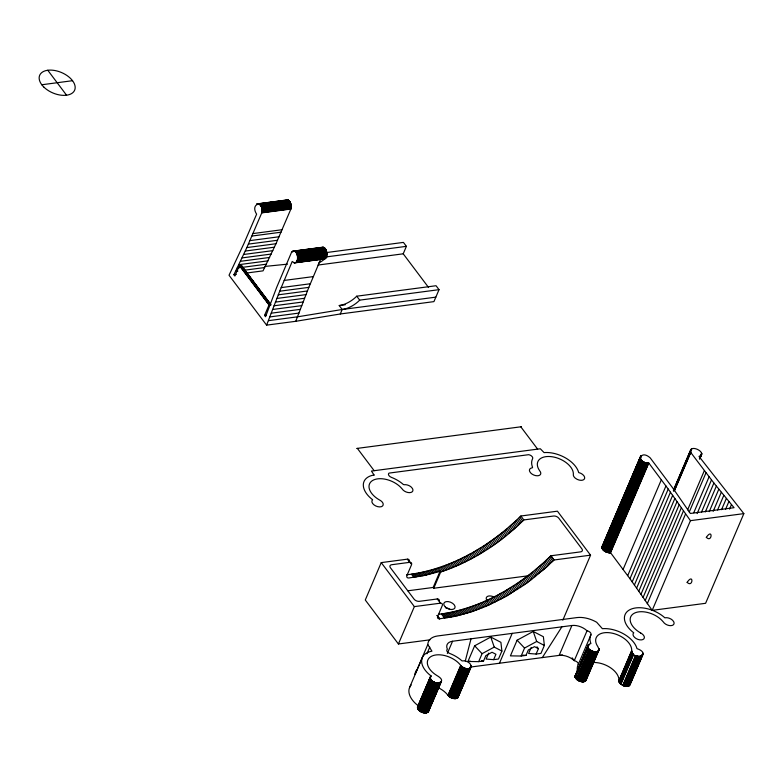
<?xml version="1.0" encoding="UTF-8"?>
<svg xmlns="http://www.w3.org/2000/svg" width="783" height="783" viewBox="0 0 783 783"><rect width="100%" height="100%" fill="white"/><g stroke="black" fill="none" stroke-linecap="round" stroke-linejoin="round"><path stroke-width="1.17" d="M471.268 666.167C469.82 671.139 462.136 668.124 460.208 664.747A19.007 11.089 23.1 0 0 431.971 656.037A19.007 11.089 23.1 0 0 436.728 675.416C451.693 683.999 427.117 686.29 430.885 675.798A25.017 14.593 23.1 0 1 431.942 651.172L427.792 644.526A21.855 12.753 23.1 0 1 437.433 635.992L577.081 617.572A21.855 12.753 23.1 0 1 596.675 622.25L602.381 628.69A25.017 14.593 23.1 0 1 636.98 648.608C652.934 654.294 632.047 662.271 631.675 649.694A19.007 11.089 23.1 0 0 609.027 632.684A19.007 11.089 23.1 0 0 597.82 646.592C604.085 658.376 578.803 647.521 590.92 643.548A25.017 14.593 23.1 0 1 590.94 634.807A3.807 2.222 23.1 0 0 587.025 630.775A12.861 7.507 23.1 0 0 571.903 625.5L452.545 641.248A12.861 7.507 23.1 0 0 447.377 649.195A3.807 2.222 23.1 0 0 449.696 653.433A25.017 14.593 23.1 0 1 461.686 660.598L462.048 660.921C465.709 660.245 470.407 662.33 471.268 666.167L457.83 697.741C454.394 699.963 449.599 697.722 447.455 694.638A19.007 11.089 23.1 0 0 437.736 687.464M575.828 674.555C571.766 679.938 586.604 685.614 586.213 678.391M652.19 610.349L690.44 520.666L668.222 489.062L648.804 463.037C635.943 463.732 639.838 448.698 650.174 457.84L673.077 488.426L690.352 513.462L734.053 507.697L713.9 483.042L690.763 452.486C688.668 442.982 708.586 452.76 699.004 456.411L743.85 513.628L705.6 603.302L652.19 610.349L629.972 578.735L610.554 552.71C606.952 553.278 600.121 549.872 602.577 545.663M242.632 268.256L241.986 266.151L239.353 265.554L234.89 276.017L233.902 274.706L246.851 247.585L261.767 212.878C264.507 199.459 249.611 203.257 256.618 214.18L243.885 243.64L229.028 275.244L266.602 325.141L295.729 321.304L340.282 313.983L433.929 301.621L439.028 289.671L436.062 285.726L356.735 296.199A20.681 11.794 -37 0 1 339.225 305.556L342.191 309.5L340.282 313.983M246.723 273.013L263.039 270.859L275.978 243.738L290.894 209.032C292.343 205.753 289.573 197.404 285.286 200.869M266.602 325.141L279.697 291.207L292.225 261.463C300.104 268.07 298.675 245.979 291.501 252.371L276.732 287.263L265.545 316.724L264.556 315.402L269.019 304.949L239.353 265.554M322.547 258.733C329.447 260.563 327.421 244.502 321.187 247.839M428.741 710.954C426.03 715.897 415.107 710.661 418.142 705.689A25.017 14.593 23.1 0 1 411.212 684.998M630.158 683.089C629.865 689.647 617.533 685.282 618.922 679.595A19.007 11.089 23.1 0 0 593.181 662.496M465.288 660.979L471.023 638.781M320.883 258.733L308.835 287.361L295.729 321.304M433.165 587.465L440.095 571.208L440.682 571.991L433.762 588.248L433.165 587.465L407.865 590.793M531.158 647.492L528.603 653.472L536.101 654.059L540.955 653.413L544.351 645.446L543.382 636.726L533.233 631.46L517.103 640.2L510.418 655.87L521.155 656.027L526.01 655.391L528.3 650.007L534.495 646.65L538.391 648.676L536.101 654.059M317.967 265.055L403.216 253.809L406.397 246.342L403.431 242.397L326.511 252.547M409.303 560.98A4.003 2.28 -37 0 0 407.121 559.199L381.223 562.615L365.279 600.003L398.41 643.988L429.887 639.838M398.41 643.988L414.354 606.61L440.535 603.164A4.003 2.28 -37 0 1 442.209 605.748L437.599 616.632A4.003 2.28 -37 0 0 439.557 618.815L455.775 616.172L471.728 611.748L487.966 605.445L505.632 596.587L526.969 582.924L545.487 568.008L554.012 559.992L551.075 555.999M427.792 644.526L415.049 674.417A21.855 12.753 23.1 0 1 416.947 669.573M409.548 687.591L422.301 657.7M426.941 653.795L429.769 647.15M417.447 707.059L430.533 676.316M417.417 707.431L430.914 675.886M417.456 707.832L430.963 675.846M417.496 708.038L430.249 678.137M417.554 708.233L430.307 678.342M417.623 708.449L430.376 678.558M417.711 708.654L430.464 678.763M417.819 708.86L430.562 678.969M417.926 709.075L430.679 679.174M418.063 709.281L430.807 679.39M418.2 709.486L430.953 679.595M418.367 709.692L431.11 679.801M418.533 709.897L431.286 680.006M418.719 710.093L431.462 680.202M418.915 710.298L431.658 680.407M419.12 710.494L431.864 680.593M419.336 710.68L432.089 680.789M419.561 710.866L432.314 680.975M419.805 711.042L432.549 681.151M420.05 711.218L432.793 681.327M420.305 711.385L433.048 681.494M420.569 711.541L433.312 681.65M420.833 711.698L433.586 681.807M421.107 711.845L433.86 681.954M421.391 711.982L434.144 682.091M421.685 712.109L434.428 682.218M421.968 712.236L434.722 682.345M422.262 712.344L435.015 682.453M447.347 653.423L452.545 641.248M422.556 712.452L435.309 682.551M422.859 712.54L435.602 682.649M423.153 712.618L435.906 682.727M423.456 712.696L436.2 682.805M423.75 712.755L436.503 682.864M424.043 712.804L436.797 682.913M424.337 712.853L437.09 682.962M424.631 712.882L437.374 682.991M424.915 712.902L437.658 683.011M425.189 712.902L437.942 683.011M425.463 712.902L438.216 683.011M425.737 712.892L438.48 683.001M425.991 712.863L438.744 682.972M426.246 712.833L438.999 682.942M426.49 712.784L439.243 682.893M426.725 712.726L439.478 682.835M426.95 712.657L439.703 682.766M427.166 712.579L439.919 682.688M427.371 712.501L440.124 682.6M427.557 712.403L440.31 682.502M427.743 712.295L440.496 682.404M427.909 712.178L440.809 682.159M428.203 711.913L441.495 681.063M428.536 711.473L441.436 681.239M447.974 695.284L460.717 665.393M448.13 695.49L460.884 665.599M448.307 695.695L461.06 665.804M448.493 695.891L461.246 666M448.698 696.087L461.441 666.196M448.904 696.283L461.657 666.392M449.129 696.469L461.872 666.578M449.354 696.655L462.107 666.764M449.599 696.831L462.352 666.94M449.843 697.007L462.596 667.116M450.108 697.173L462.851 667.282M450.372 697.33L463.125 667.439M450.646 697.477L463.389 667.586M450.92 697.624L463.673 667.733M451.204 697.761L463.957 667.87M451.488 697.888L464.241 667.997M451.781 698.005L464.534 668.114M452.075 698.113L464.828 668.222M452.378 698.211L465.122 668.32M493.633 659.658L495.933 654.285L492.027 652.259L485.842 655.616L483.542 660.989L478.687 661.635L467.96 661.469L474.645 645.799L490.765 637.059L500.914 642.334L501.883 651.055L498.487 659.022L493.633 659.658L486.135 659.071L488.69 653.091M452.672 698.299L465.425 668.408M452.966 698.377L465.719 668.486M453.269 698.446L466.012 668.555M453.563 698.505L466.316 668.613M453.856 698.553L466.609 668.662M454.15 698.593L466.903 668.702M454.434 698.612L467.187 668.721M454.717 698.632L467.471 668.741M455.001 698.642L467.745 668.741M455.275 698.632L468.019 668.741M455.54 698.612L468.283 668.721M455.794 698.583L468.547 668.692M456.049 698.544L468.792 668.653M456.283 698.495L469.037 668.604M456.518 698.436L469.271 668.545M456.743 698.367L469.487 668.476M456.949 698.289L469.702 668.398M457.155 698.191L470.642 666.47M457.341 698.093L471.219 665.775M457.517 697.986L471.249 665.971M457.83 697.741L471.219 666.734M478.687 661.635L482.083 653.668L494.239 647.081L501.883 651.055M499.456 663.24L512.209 633.349M521.155 656.027L524.551 648.06L536.707 641.473L544.351 645.446M562.82 620.185L590.558 555.167L557.427 511.182L520.852 516.007C489.904 546.309 450.156 569.789 406.573 574.81M601.902 546.965L640.572 456.274M601.882 547.346L640.827 455.99M601.902 547.542L640.974 455.863M601.98 547.943L640.181 458.065M602.039 548.159L640.288 458.476M640.553 457.771L641.502 455.53M602.117 548.364L640.367 458.681M602.205 548.57L640.455 458.897M602.313 548.775L640.563 459.102M602.44 548.991L640.69 459.318M602.567 549.196L640.817 459.523M602.724 549.402L640.974 459.729M602.881 549.607L641.13 459.934M603.057 549.813L641.306 460.14M603.243 550.018L641.492 460.335M603.448 550.214L641.698 460.531M603.654 550.4L641.903 460.727M571.903 625.5L559.15 655.391A12.861 7.507 23.1 0 1 574.282 660.666A3.807 2.222 23.1 0 1 578.187 664.698A25.017 14.593 23.1 0 0 577.404 670.874M603.879 550.596L642.129 460.913M604.104 550.772L642.354 461.099M604.349 550.958L642.598 461.275M604.603 551.124L642.853 461.451M604.858 551.291L643.107 461.618M605.122 551.447L643.372 461.774M605.396 551.604L643.646 461.921M605.67 551.741L643.92 462.068M605.954 551.878L644.203 462.205M606.248 552.005L644.497 462.332M606.541 552.123L644.791 462.45M606.835 552.23L645.084 462.557M607.128 552.328L645.378 462.655M607.432 552.426L645.681 462.743M607.725 552.504L645.975 462.822M608.019 552.573L646.269 462.89M608.322 552.632L646.572 462.949M608.616 552.681L646.866 462.998M608.91 552.71L647.159 463.037M609.194 552.739L647.443 463.066M609.477 552.759L647.727 463.076M609.761 552.759L648.011 463.086M610.035 552.759L648.285 463.076M610.3 552.739L648.549 463.066M610.554 552.71L648.804 463.037M587.025 630.775L574.282 660.666L572.148 657.837M578.187 664.698L590.94 634.807M574.996 676.169L588.297 644.928M575.006 676.561L588.581 644.663M575.035 676.766L588.747 644.546M575.084 676.962L588.924 644.438M575.143 677.168L589.11 644.34M575.221 677.373L587.974 647.482M575.309 677.589L588.062 647.698M576.347 679.027L589.1 649.136M623.111 569.388L661.361 479.715M576.542 679.223L589.296 649.332M576.758 679.419L589.511 649.528M576.983 679.605L589.726 649.714M577.208 679.791L589.961 649.9M577.453 679.967L590.196 650.076M577.697 680.143L590.451 650.242M577.962 680.3L590.705 650.409M578.226 680.466L590.969 650.575M578.5 680.613L591.243 650.722M578.774 680.76L591.527 650.869M579.058 680.887L591.811 650.996M579.342 681.014L592.095 651.123M579.635 681.132L592.388 651.241M579.929 681.249L592.682 651.348M580.223 681.347L592.976 651.456M580.526 681.435L593.279 651.544M580.82 681.513L593.573 651.622M581.123 681.582L593.866 651.691M581.417 681.641L594.17 651.75M581.71 681.69L594.463 651.799M582.004 681.729L594.757 651.838M582.288 681.748L595.041 651.857M627.712 575.622L665.961 485.94M582.572 681.768L595.325 651.877M582.855 681.768L595.599 651.877M583.12 681.768L595.873 651.877M583.394 681.748L596.137 651.857M583.648 681.719L596.401 651.828M583.903 681.68L596.646 651.789M584.138 681.631L596.891 651.74M584.372 681.572L597.126 651.681M584.598 681.504L597.341 651.613M584.803 681.416L597.556 651.525M585.009 681.327L597.752 651.436M585.195 681.23L599.024 648.706M585.371 681.122L599.073 648.901M585.527 680.995L599.122 649.303M585.938 680.593L599.103 649.684M629.972 578.735L668.222 489.062M632.214 581.857L670.463 492.184M673.351 490.315L690.763 449.648M673.595 490.285L691.027 449.373M673.615 490.481L691.34 449.119M673.683 490.882L691.506 449.011M673.752 491.088L691.702 448.913M674.3 490.178L690.557 452.065M674.398 490.383L690.655 452.271M674.506 490.598L690.763 452.486M634.426 584.989L672.675 495.306M636.628 588.111L674.877 498.438M638.791 591.243L677.041 501.57M640.944 594.375L679.194 504.702M699.405 458.261L701.637 453.279M699.591 458.163L701.676 453.484M699.816 458.368L701.705 453.69M699.601 458.926L701.725 454.081M699.767 458.936L701.676 454.453M643.068 597.507L681.318 507.834M645.172 600.639L683.422 510.966M647.247 603.781L685.497 514.108M687.621 509.86L704.348 470.622M689.265 512.033L706.002 472.805M618.883 680.789L631.646 650.712M618.913 681.19L631.636 651.094M618.942 681.386L631.695 651.495M619.001 681.592L631.744 651.701M619.147 682.003L631.812 651.906M619.245 682.218L631.989 652.327M619.353 682.424L632.106 652.533M619.48 682.629L632.233 652.738M619.617 682.845L632.37 652.953M619.774 683.05L632.517 653.159M619.94 683.256L632.684 653.365M620.116 683.451L632.87 653.56M620.312 683.657L633.055 653.766M620.508 683.853L633.261 653.962M620.723 684.039L633.476 654.148M693.777 512.708L709.075 476.837M620.948 684.225L633.701 654.334M622.759 685.36L635.512 655.469M623.053 685.497L635.796 655.606M623.337 685.614L636.09 655.723M623.63 685.732L636.383 655.841M697.134 513.57L711.473 479.94M623.924 685.839L636.677 655.948M624.217 685.937L636.971 656.046M624.521 686.016L637.264 656.125M624.814 686.094L637.568 656.203M625.118 686.162L637.861 656.271M625.411 686.221L638.165 656.32M625.705 686.26L638.458 656.369M625.999 686.29L638.742 656.399M626.283 686.319L639.026 656.428M626.566 686.329L639.31 656.438M626.84 686.329L639.594 656.438M627.105 686.319L639.858 656.428M701.47 512.18L713.9 483.042M627.369 686.3L640.122 656.408M627.623 686.27L640.377 656.379M627.878 686.221L640.621 656.33M628.113 686.172L640.866 656.281M628.338 686.104L641.091 656.213M628.563 686.035L641.306 656.144M628.769 685.947L641.522 656.056M628.964 685.859L642.902 653.188M629.15 685.751L642.96 653.394M629.317 685.644L642.99 653.599M629.62 685.389L643.019 653.991M629.972 684.949L642.941 654.549M705.346 511.916L716.337 486.135M709.241 511.642L718.804 489.228M713.166 511.368L721.29 492.311M717.58 509.968L723.795 495.404M721.544 509.694L726.33 498.477M725.538 509.4L728.885 501.56M729.541 509.116L731.459 504.634M458.192 697.301L458.427 695.461M470.681 667.038L542.306 657.593L561.91 626.791M440.682 571.991C472.002 561.568 500.406 543.099 523.817 519.941L553.61 516.026A4.003 2.339 23.1 0 1 558.827 518.229L581.857 548.814A4.003 2.339 23.1 0 1 580.595 551.868L550.85 555.783C520.313 585.606 481.349 608.9 438.48 614.332M439.243 600.894A4.003 2.28 -37 0 0 437.364 598.966L419.277 601.334A4.003 2.339 23.1 0 1 414.07 599.132L390.443 567.773A4.003 2.339 23.1 0 1 391.706 564.719L409.499 562.36A4.003 2.28 -37 0 1 411.457 564.915L406.984 575.397A4.003 2.28 -37 0 0 408.951 577.962L425.032 575.339L440.095 571.208M435.837 297.139L342.191 309.5L297.648 316.812L268.51 320.658M374.039 475.007L373.628 475.075A25.017 14.593 23.1 0 0 372.571 499.701L372.591 499.789A6.01 3.504 23.1 0 0 375.683 505.926A6.01 3.504 23.1 0 0 383.171 504.966L383.102 503.606A6.01 3.504 23.1 0 0 379.54 499.994L378.404 499.319A19.007 11.089 23.1 0 1 373.657 479.94A19.007 11.089 23.1 0 1 401.894 488.651L402.119 488.886A6.01 3.504 23.1 0 0 409.568 492.644A6.01 3.504 23.1 0 0 412.524 488.641L411.398 487.212A6.01 3.504 23.1 0 0 404.292 484.716L403.372 484.501A25.017 14.593 23.1 0 0 391.383 477.346A3.807 2.222 23.1 0 1 389.063 473.098L528.711 454.678A3.807 2.222 23.1 0 1 532.616 458.711A25.017 14.593 23.1 0 0 532.606 467.451L532.146 467.852A6.01 3.504 23.1 0 0 529.748 471.601L530.776 473.04A6.01 3.504 23.1 0 0 538.684 475.614A6.01 3.504 23.1 0 0 539.634 470.74L539.497 470.495A19.007 11.089 23.1 0 1 550.703 456.587A19.007 11.089 23.1 0 1 573.362 473.607L573.352 474.429A6.01 3.504 23.1 0 0 575.378 478.237L577.198 479.372A6.01 3.504 23.1 0 0 584.647 478.364A6.01 3.504 23.1 0 0 578.764 472.589L578.666 472.511A25.017 14.593 23.1 0 0 544.058 452.594L540.329 448.776L371.455 471.053L374.088 475.085M41.783 84.76L72.535 80.698M257.078 203.932L287.469 199.89M256.912 204.02L287.831 199.978M256.599 204.255L288.203 200.135M259.251 204.079L288.389 200.233M259.437 204.197L288.565 200.35M259.613 204.324L288.741 200.487M259.79 204.471L288.917 200.624M259.956 204.627L289.093 200.791M260.122 204.803L289.26 200.967M260.289 204.989L289.416 201.153M260.445 205.195L289.573 201.348M260.602 205.41L289.73 201.564M260.749 205.635L289.876 201.789M260.886 205.87L290.023 202.024M261.023 206.115L290.15 202.268M261.15 206.369L290.278 202.523M261.268 206.634L290.405 202.787M261.385 206.908L290.513 203.061M261.493 207.182L290.62 203.345M261.581 207.475L290.718 203.629M261.679 207.769L290.806 203.923M261.757 208.063L290.885 204.226M261.825 208.366L290.953 204.529M261.884 208.679L291.022 204.833M261.943 208.983L291.07 205.146M261.982 209.296L291.119 205.459M262.021 209.609L291.149 205.772M262.041 209.922L291.178 206.086M262.06 210.236L291.188 206.399M262.06 210.549L291.198 206.702M262.06 210.852L291.188 207.015M262.051 211.165L291.178 207.319M262.021 211.459L291.159 207.622M261.992 211.762L291.119 207.916M261.943 212.046L291.08 208.209M261.894 212.33L291.031 208.493M261.835 212.614L290.963 208.767M261.767 212.878L290.894 209.032M252.997 233.569L282.134 229.722M251.93 236.045L281.068 232.199M249.953 240.616L279.081 236.769M248.407 244.11L277.544 240.264M246.851 247.585L275.978 243.738M245.275 251.04L274.412 247.193M243.689 254.475L272.827 250.638M242.094 257.901L271.231 254.054M292.695 251.216L323.076 247.174M292.529 251.314L323.448 247.271M292.206 251.539L323.81 247.418M292.049 251.676L294.379 251.372M294.868 251.363L323.996 247.526M295.044 251.48L324.172 247.643M295.22 251.617L324.358 247.771M295.397 251.764L324.524 247.917M295.563 251.92L324.7 248.074M295.739 252.097L324.867 248.25M295.896 252.283L325.033 248.436M296.052 252.478L325.19 248.642M296.209 252.694L325.337 248.847M296.356 252.919L325.483 249.072M296.493 253.154L325.63 249.307M296.63 253.398L325.767 249.562M296.757 253.653L325.894 249.816M240.489 261.297L269.616 257.45M296.884 253.917L326.012 250.08M296.992 254.191L326.129 250.354M297.1 254.475L326.227 250.629M297.197 254.759L326.325 250.922M297.286 255.052L326.413 251.216M297.364 255.356L326.501 251.509M297.432 255.659L326.57 251.813M297.501 255.963L326.628 252.126M297.55 256.276L326.687 252.429M297.599 256.589L326.726 252.743M238.864 264.674L267.992 260.837M297.628 256.902L326.765 253.056M297.657 257.216L326.785 253.369M297.667 257.529L326.805 253.682M297.677 257.832L326.805 253.995M297.667 258.145L326.805 254.299M297.657 258.449L326.785 254.602M297.638 258.752L326.765 254.906M297.599 259.046L326.736 255.199M297.56 259.339L326.687 255.493M297.501 259.623L326.638 255.777M297.442 259.897L326.58 256.051M237.22 268.04L239.549 267.727M241.878 267.424L266.357 264.194M297.374 260.171L326.511 256.325M297.295 260.426L326.423 256.579M297.207 260.68L326.335 256.834M318.642 263.088A20.681 11.794 -37 0 0 327.079 256.804L406.397 246.342M297.109 260.915L326.247 257.078M297.011 261.15L326.139 257.304M296.894 261.365L326.031 257.519M296.777 261.571L325.904 257.724M296.649 261.767L325.777 257.92M296.512 261.943L325.65 258.106M296.228 262.266L325.503 258.273M295.925 262.374L325.209 258.556M293.968 262.834L325.053 258.684M294.339 262.922L324.72 258.889M235.566 271.378L237.905 271.075M244.893 270.155L264.703 267.541M233.902 274.706L236.241 274.393M284.131 280.451L313.259 276.605M281.166 287.606L310.293 283.759M279.697 291.207L308.835 287.361M278.249 294.829L307.386 290.982M276.82 298.46L305.947 294.623M275.401 302.121L304.528 298.274M273.991 305.791L303.129 301.954M272.601 309.481L301.739 305.644M342.191 309.5A20.681 11.794 -37 0 0 359.71 300.134L439.028 289.671M271.221 313.19L300.359 309.354M264.556 315.402L266.504 315.148M339.225 305.556L345.225 304.763M269.861 316.919L298.998 313.073M356.705 448.463L521.458 426.725M690.44 520.666L743.85 513.628M590.558 555.167L554.012 559.992L550.85 555.783M433.762 588.248L528.104 575.808A4.003 2.339 23.1 0 1 528.877 575.779M467.96 661.469L470.27 661.165M542.306 657.593L562.537 654.95M269.019 304.949L270.429 304.969L240.763 265.574M264.84 266.435L287.508 264.155M522.799 655.136L526.01 655.391M481.398 660.823L483.542 660.989M640.416 632.87L640.7 633.007A6.01 3.504 23.1 0 1 643.91 638.801A6.01 3.504 23.1 0 1 636.148 638.566A6.01 3.504 23.1 0 1 633.75 632.801A25.017 14.593 23.1 0 1 630.168 609.546A25.017 14.593 23.1 0 1 664.522 617.513L664.875 617.836A6.01 3.504 23.1 0 1 672.548 620.224L673.674 621.653A6.01 3.504 23.1 0 1 670.718 625.656A6.01 3.504 23.1 0 1 663.27 621.888L663.044 621.653A19.007 11.089 23.1 0 0 634.494 613.099A19.007 11.089 23.1 0 0 640.406 632.83L640.7 633.007M517.103 640.2L524.551 648.06M474.645 645.799L482.083 653.668M403.216 253.809L428.536 287.439M520.812 426.813L537.627 449.139M325.885 255.229L327.079 256.804M356.735 296.199L359.71 300.134M520.852 516.007L523.817 519.941M519.726 517.123L522.692 521.057M549.686 556.909L552.847 561.108M518.522 518.287L521.498 522.232M548.491 558.073L551.653 562.282M517.318 519.452L520.284 523.396M547.278 559.238L550.439 563.437M516.095 520.607L519.06 524.541M546.054 560.393L549.216 564.592M514.862 521.752L517.827 525.696M544.821 561.538L547.983 565.737M513.619 522.897L516.584 526.832M543.578 562.683L546.74 566.882M512.366 524.023L515.331 527.967M542.325 563.809L545.487 568.008M511.103 525.148L514.069 529.093M541.063 564.935L544.224 569.133M509.831 526.264L512.796 530.199M539.79 566.05L542.952 570.249M508.549 527.37L511.514 531.314M538.508 567.156L541.67 571.355M507.257 528.466L510.222 532.411M537.216 568.252L540.378 572.461M505.955 529.562L508.921 533.497M535.915 569.349L539.076 573.548M504.644 530.639L507.609 534.574M534.603 570.425L537.764 574.624M503.322 531.706L506.288 535.65M533.282 571.492L536.443 575.701M501.991 532.773L504.957 536.707M531.951 572.559L535.112 576.758M500.65 533.82L503.616 537.764M530.61 573.606L533.781 577.815M499.309 534.867L502.275 538.802M529.269 574.653L532.43 578.852M497.959 535.905L500.924 539.839M527.918 575.681L531.08 579.89M496.598 536.923L499.564 540.857M526.558 576.709L529.719 580.908M495.228 537.931L498.194 541.875M525.187 577.717L528.349 581.926M493.848 538.939L496.814 542.873M523.807 578.725L526.969 582.924M492.468 539.927L495.433 543.872M522.427 579.714L525.589 583.912M491.078 540.906L494.044 544.851M521.038 580.692L524.199 584.891M489.678 541.875L492.644 545.82M519.638 581.661L522.809 585.86M488.279 542.834L491.244 546.779M518.238 582.621L521.4 586.819M486.869 543.784L489.835 547.718M516.829 583.57L519.99 587.769M485.45 544.723L488.426 548.658M515.42 584.5L518.581 588.708M484.031 545.643L486.997 549.578M513.991 585.43L517.162 589.628M482.612 546.554L485.577 550.498M512.571 586.34L515.733 590.539M481.183 547.454L484.148 551.398M511.142 587.24L514.304 591.439M479.744 548.345L482.71 552.279M509.704 588.131L512.865 592.33M478.305 549.226L481.271 553.16M508.265 589.002L511.426 593.211M476.857 550.087L479.822 554.021M506.816 589.873L509.987 594.072M475.408 550.938L478.374 554.873M505.368 590.725L508.539 594.923M473.96 551.77L476.925 555.715M503.919 591.557L507.081 595.765M472.501 552.602L475.467 556.537M502.461 592.388L505.632 596.587M471.043 553.415L474.009 557.349M501.003 593.201L504.164 597.4M469.585 554.217L472.55 558.152M499.544 593.994L502.706 598.202M468.117 555L471.082 558.935M498.076 594.786L501.237 598.985M536.981 646.807L538.391 648.676M466.648 555.773L469.614 559.708M496.608 595.56L499.769 599.758M465.18 556.537L468.146 560.471M495.14 596.313L498.301 600.522M463.702 557.281L466.678 561.215M493.672 597.067L496.833 601.266M462.234 558.015L465.2 561.949M492.194 597.791L495.355 602M241.849 266.034L270.781 304.46M241.526 265.838L270.634 304.362M241.164 265.682L270.83 305.076M240.968 265.623L270.634 305.018M240.547 265.545L270.213 304.93M240.322 265.515L269.988 304.91M240.097 265.506L269.753 304.9M239.852 265.515L269.518 304.9M460.756 558.729L463.722 562.664M490.716 598.515L493.877 602.714M239.608 265.525L269.274 304.92M459.278 559.434L462.244 563.369M489.238 599.22L492.409 603.419M457.801 560.119L460.766 564.063M487.76 599.905L490.921 604.114M456.323 560.804L459.288 564.739M486.282 600.581L489.444 604.789M454.845 561.46L457.81 565.404M484.804 601.246L487.966 605.445M453.367 562.106L456.332 566.05M483.326 601.892L486.488 606.091M451.879 562.742L454.845 566.677M481.848 602.528L485.01 606.727M450.401 563.359L453.367 567.293M480.361 603.145L483.532 607.344M448.923 563.966L451.889 567.9M478.883 603.752L482.044 607.951M447.445 564.553L450.411 568.487M477.405 604.339L480.566 608.538M445.967 565.12L448.933 569.065M475.927 604.907L479.088 609.115M357.351 448.375L374.166 470.7M444.49 565.678L447.455 569.623M474.449 605.465L477.61 609.673M443.012 566.226L445.977 570.161M472.971 606.013L476.142 610.211M441.543 566.755L444.509 570.69M471.503 606.541L474.664 610.74M440.075 567.264L443.041 571.208M470.035 607.05L473.196 611.249M438.597 567.763L441.563 571.698M468.557 607.549L471.728 611.748M467.099 608.029L470.26 612.228M437.129 568.243L439.508 571.404M435.671 568.712L438.04 571.864M465.631 608.489L468.792 612.697M434.213 569.163L436.581 572.314M464.172 608.939L467.334 613.148M432.754 569.593L435.123 572.745M462.714 609.38L465.875 613.578M431.296 570.014L433.665 573.166M461.256 609.8L464.417 613.999M429.847 570.415L432.216 573.567M459.807 610.202L462.968 614.401M428.399 570.797L430.767 573.949M458.358 610.583L461.52 614.782M426.95 571.169L429.329 574.321M456.92 610.955L460.081 615.154M425.521 571.521L427.89 574.673M455.481 611.308L458.642 615.507M47.773 70.255L66.555 95.203M424.083 571.864L426.461 575.016M454.042 611.65L457.203 615.849M422.654 572.187L425.032 575.339M452.613 611.973L455.775 616.172M421.234 572.49L423.603 575.642M451.194 612.277L454.355 616.475M419.815 572.774L422.184 575.926M449.775 612.56L452.936 616.769M418.396 573.048L420.774 576.2M448.365 612.835L451.527 617.033M411.036 563.603L407.542 559.17L411.006 563.731M437.227 598.975L440.535 603.164M416.996 573.303L419.365 576.454M446.956 613.089L450.117 617.298M415.597 573.548L417.965 576.699M445.556 613.334L448.718 617.533M414.197 573.773L416.576 576.924M444.157 613.559L447.328 617.758M412.807 573.978L415.186 577.13M442.777 613.764L445.938 617.963M411.427 574.164L413.806 577.316M441.387 613.95L444.558 618.149M437.168 615.428L439.703 618.795M437.022 615.448L439.557 618.815M381.223 562.615L414.354 606.61M533.233 631.46L536.707 641.473M490.765 637.059L494.239 647.081M445.899 608.058A3.005 1.752 23.1 0 1 449.853 609.585M487.369 600.972A6 3.504 23.1 0 1 487.466 596.421A6 3.504 23.1 0 1 494.347 597.233M687.131 582.346C693.082 588.199 693.885 572.373 687.131 582.346M706.325 537.363C712.187 543.236 713.068 527.38 706.325 537.363M44.073 87.305A19.007 11.089 23.1 0 0 74.434 90.642A19.007 11.089 23.1 0 0 52.98 70.245A19.007 11.089 23.1 0 0 44.073 87.305M445.292 606.972A6 3.504 23.1 0 0 454.874 608.019A6 3.504 23.1 0 0 448.101 601.579A6 3.504 23.1 0 0 445.292 606.972"/></g></svg>
